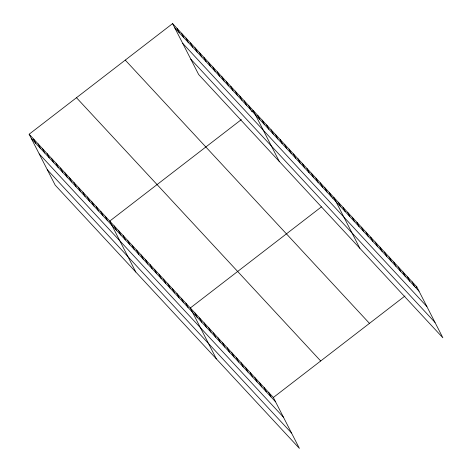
<?xml version="1.0" encoding="UTF-8"?>
<svg xmlns="http://www.w3.org/2000/svg" width="472" height="472" viewBox="0 0 472 472"><rect width="100%" height="100%" fill="white"/><g stroke="black" fill="none" stroke-linecap="round" stroke-linejoin="round"><path stroke-width="0.71" d="M29.14 134.219L273.353 397.489L299.407 448.4L55.189 185.136L29.14 134.219L172.593 23.6L416.811 286.864L442.86 337.781L198.647 74.511L172.593 23.6M241.351 119.605L109.728 221.097L135.783 272.014M251.57 111.722L253.187 110.477L279.241 161.389M321.402 206.895L190.316 307.974L216.371 358.891M332.701 198.187L333.775 197.355L359.829 248.266M273.353 397.489L404.976 295.991M415.732 287.696L416.811 286.864M174.811 27.931L419.024 291.2M182.676 43.306L426.894 306.57M190.782 59.142L434.995 322.406M125.257 60.103L369.47 323.373M76.482 97.716L320.694 360.98M31.353 138.556L275.571 401.819M39.223 153.925L283.436 417.189M47.324 169.761L291.537 433.031M412.198 281.89L414.41 286.227M407.584 276.922L409.802 281.253M402.97 271.949L405.188 276.279M398.356 266.975L400.575 271.306M393.742 262.001L395.961 266.332M389.129 257.028L391.347 261.364M384.521 252.054L386.733 256.39M379.907 247.086L382.125 251.417M375.293 242.112L377.512 246.443M370.679 237.139L372.898 241.469M366.065 232.165L368.284 236.496M361.452 227.191L363.67 231.528M356.838 222.218L359.056 226.554M352.23 217.244L354.442 221.58M347.616 212.276L349.835 216.607M343.002 207.302L345.221 211.633M338.389 202.329L340.607 206.659M329.297 192.529L331.515 196.859M324.819 187.703L327.037 192.033M320.346 182.876L322.559 187.207M315.868 178.05L318.087 182.381M311.39 173.224L313.609 177.555M306.912 168.398L309.13 172.728M302.434 163.572L304.652 167.902M297.956 158.745L300.174 163.076M293.484 153.919L295.696 158.25M289.006 149.087L291.218 153.424M284.527 144.261L286.746 148.597M280.049 139.435L282.268 143.771M275.571 134.608L277.79 138.945M271.093 129.782L273.312 134.119M266.615 124.956L268.833 129.293M262.143 120.13L264.355 124.466M257.665 115.304L259.877 119.634M248.709 105.651L250.927 109.982M244.23 100.825L246.449 105.156M239.752 95.999L241.971 100.329M235.274 91.173L237.493 95.503M230.802 86.346L233.015 90.677M226.324 81.52L228.536 85.851M221.846 76.694L224.064 81.025M217.368 71.868L219.586 76.198M212.89 67.042L215.108 71.372M208.412 62.21L210.63 66.546M203.933 57.383L206.152 61.72M199.461 52.557L201.674 56.894M194.983 47.731L197.196 52.067M190.505 42.905L192.723 47.241M186.027 38.079L188.245 42.415M181.549 33.252L183.767 37.583M177.071 28.426L179.289 32.757M268.739 392.515L270.957 396.846M264.125 387.541L266.344 391.872M259.512 382.568L261.73 386.898M254.898 377.594L257.116 381.931M250.284 372.62L252.502 376.957M245.676 367.653L247.888 371.983M241.062 362.679L243.281 367.009M236.448 357.705L238.667 362.036M231.835 352.731L234.053 357.062M227.221 347.758L229.439 352.094M222.607 342.784L224.825 347.121M217.999 337.816L220.212 342.147M213.385 332.843L215.598 337.173M208.772 327.869L210.99 332.199M204.158 322.895L206.376 327.226M199.544 317.921L201.762 322.252M194.93 312.948L197.148 317.284M185.844 303.148L188.057 307.484M181.366 298.322L183.578 302.658M176.888 293.495L179.106 297.832M172.41 288.669L174.628 293.006M167.932 283.843L170.15 288.18M163.454 279.017L165.672 283.347M158.975 274.191L161.194 278.521M154.503 269.365L156.716 273.695M150.025 264.538L152.244 268.869M145.547 259.712L147.765 264.043M141.069 254.886L143.287 259.216M136.591 250.06L138.809 254.39M132.113 245.233L134.331 249.564M127.635 240.407L129.853 244.738M123.162 235.581L125.375 239.912M118.684 230.755L120.903 235.085M114.206 225.923L116.425 230.259M105.25 216.27L107.468 220.607M100.772 211.444L102.99 215.781M96.294 206.618L98.512 210.954M91.822 201.792L94.034 206.128M87.344 196.966L89.562 201.296M82.865 192.139L85.084 196.47M78.387 187.313L80.606 191.644M73.909 182.487L76.128 186.818M69.431 177.661L71.65 181.991M64.953 172.835L67.171 177.165M60.481 168.008L62.693 172.339M56.003 163.182L58.221 167.513M51.525 158.356L53.743 162.687M47.047 153.53L49.265 157.86M42.569 148.704L44.787 153.034M38.09 143.871L40.309 148.208M33.612 139.045L35.831 143.382"/></g></svg>
